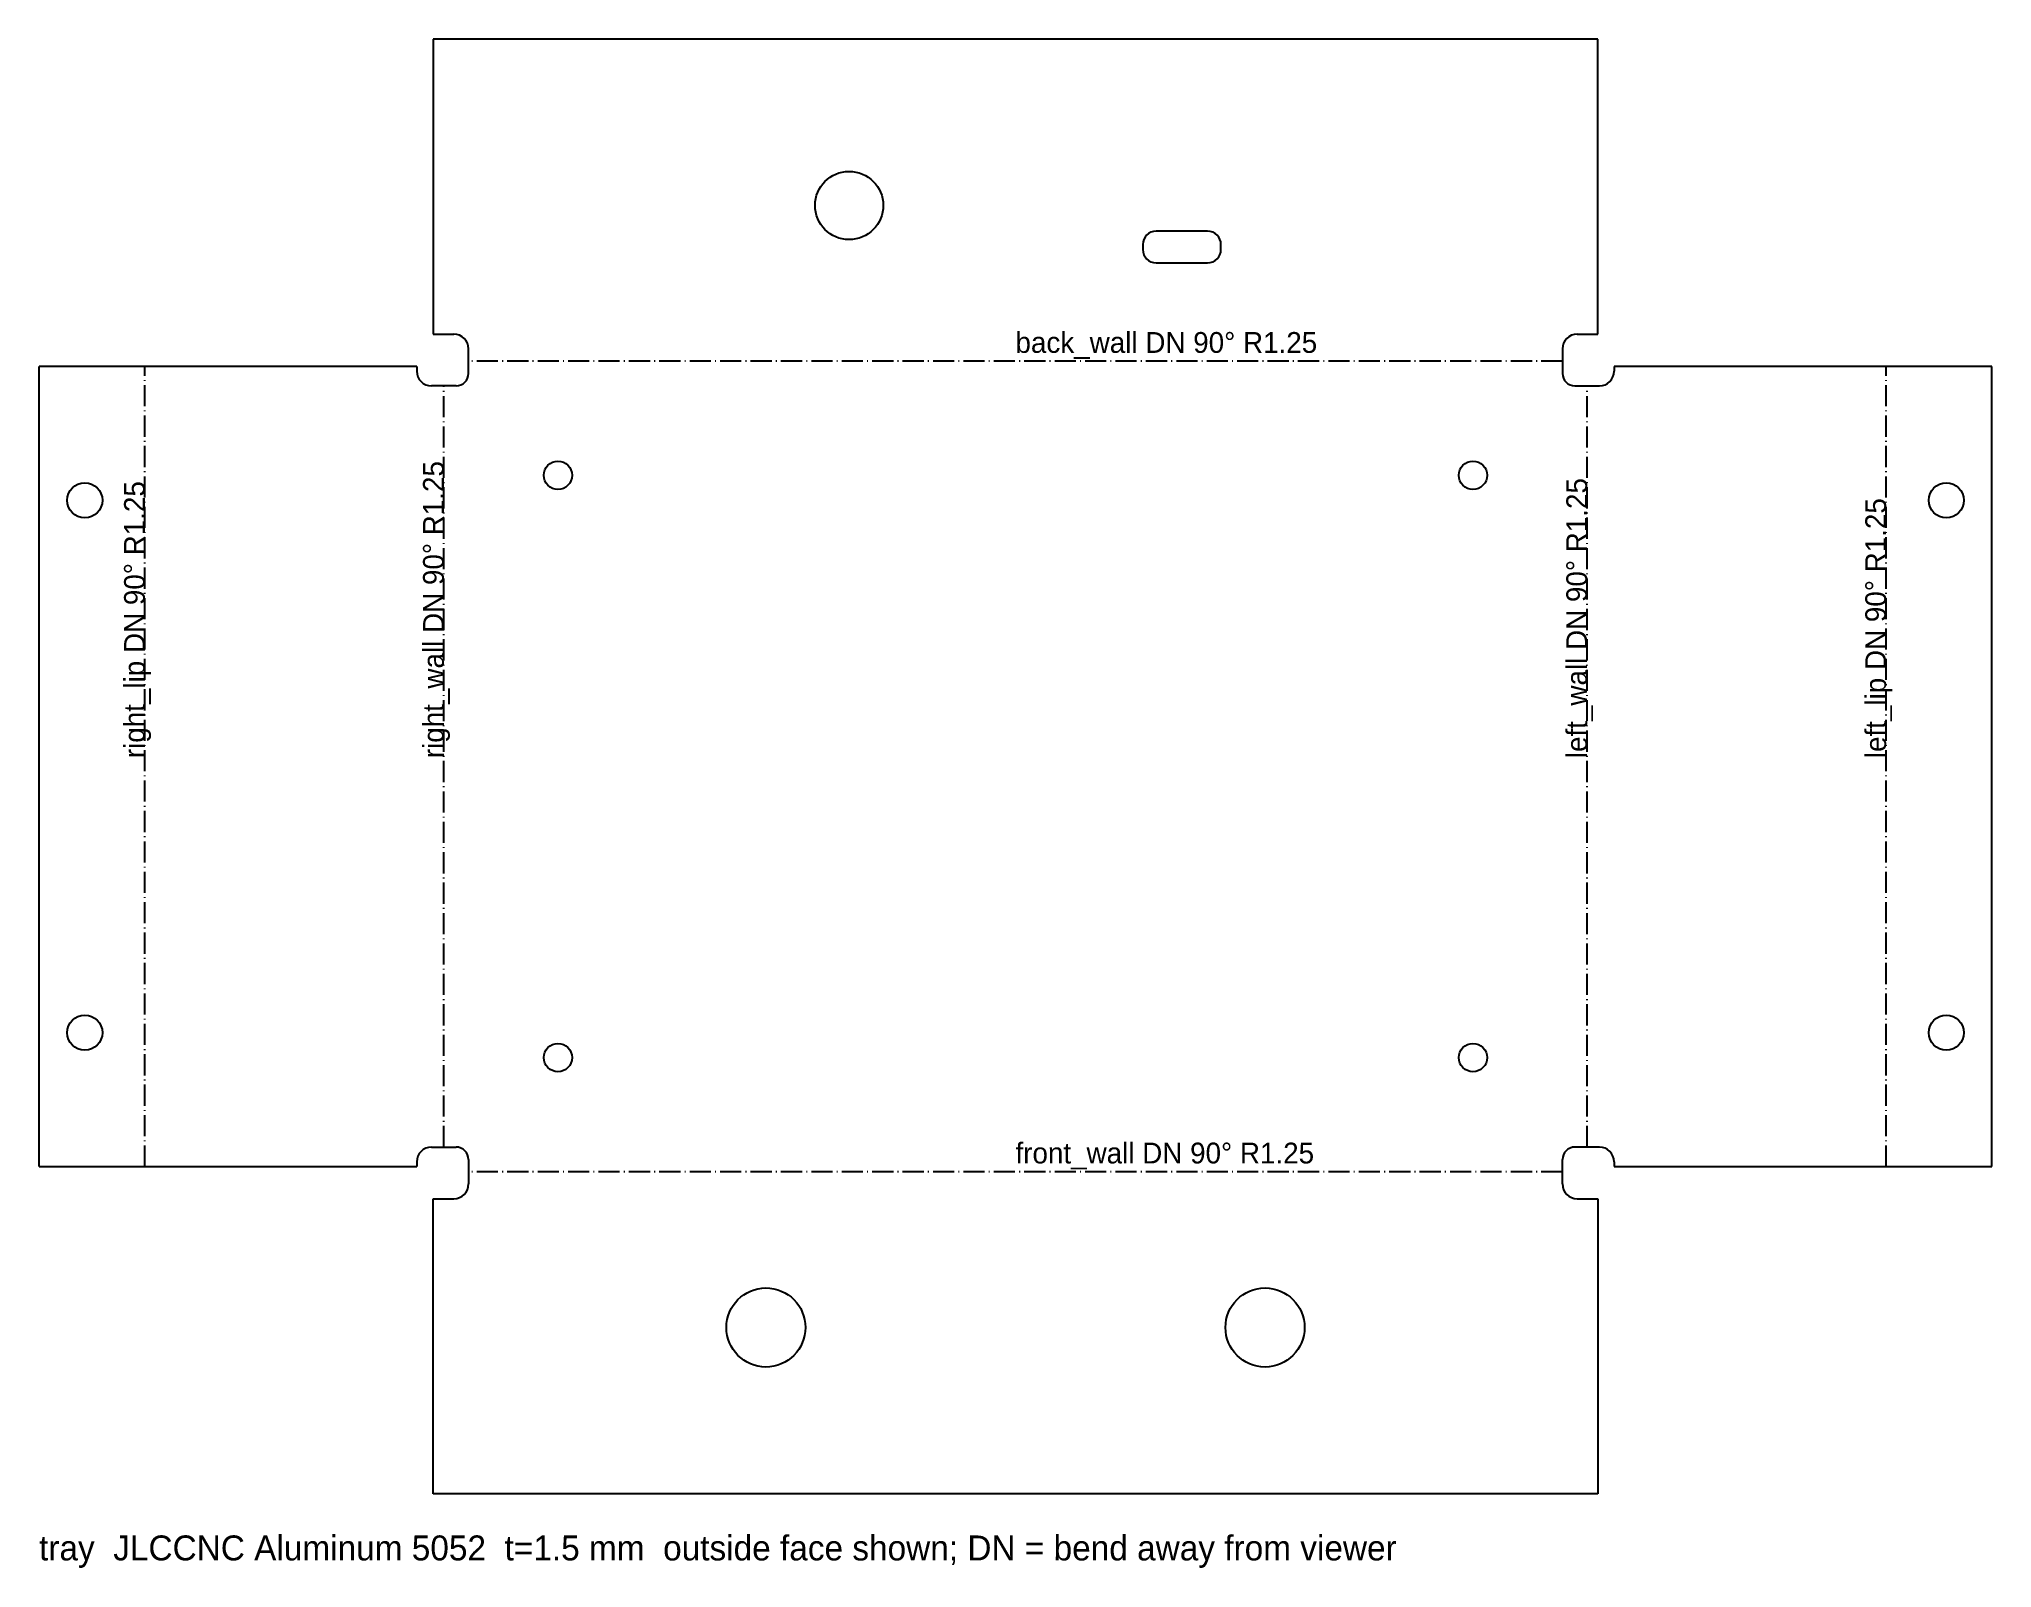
# Model space of a CAD drawing. Header units: millimetres. Extents: x 0 to 235, y -9 to 175.
import ezdxf

# ---------------------------------------------------------------- set-up
doc = ezdxf.new("R2010")
doc.units = ezdxf.units.MM
doc.linetypes.add('DASHDOT', pattern=[3.556, 2.54, -0.508, 0, -0.508])
for name, color, linetype in [('BEND', 1, 'DASHDOT'), ('CUT', 7, 'Continuous'), ('NOTES', 3, 'Continuous')]:
    doc.layers.add(name, color=color, linetype=linetype)

msp = doc.modelspace()

# ---------------------------------------------------------------- linework, layer by layer
at = {"layer": 'BEND'}
for p, q in [((12.72, 39.34), (12.72, 135.54)), ((183.13, 136.16), (51.63, 136.16)), ((222.04, 39.34), (222.04, 135.54)), ((48.66, 41.69), (48.66, 133.19)), ((186.1, 41.69), (186.1, 133.19)), ((183.13, 38.72), (51.63, 38.72))]:
    msp.add_line(p, q, dxfattribs=at)
at = {"layer": 'CUT'}
for p, q in [((187.38, 174.88), (47.38, 174.88)), ((47.38, 174.88), (47.38, 139.41)), ((187.38, 139.41), (187.38, 174.88)), ((140.48, 151.78), (134.28, 151.78)), ((132.68, 150.18), (132.68, 149.58)), ((134.28, 147.98), (140.48, 147.98)), ((142.08, 149.58), (142.08, 150.18)), ((47.38, 139.41), (49.85, 139.41)), ((184.91, 139.41), (187.38, 139.41)), ((51.63, 134.69), (51.63, 137.63)), ((183.13, 137.63), (183.13, 134.69)), ((45.41, 135.54), (0, 135.54)), ((0, 39.34), (0, 135.54)), ((45.41, 135.54), (45.41, 134.97)), ((234.77, 135.54), (189.35, 135.54)), ((189.35, 135.54), (189.35, 134.97)), ((234.77, 39.34), (234.77, 135.54)), ((50.13, 133.19), (47.19, 133.19)), ((184.63, 133.19), (187.57, 133.19)), ((45.41, 39.91), (45.41, 39.34)), ((47.19, 41.69), (50.13, 41.69)), ((51.63, 40.19), (51.63, 37.25)), ((183.13, 37.25), (183.13, 40.19)), ((187.57, 41.69), (184.63, 41.69)), ((189.35, 39.91), (189.35, 39.34)), ((0, 39.34), (45.41, 39.34)), ((189.35, 39.34), (234.77, 39.34)), ((47.38, 35.47), (49.85, 35.47)), ((47.38, 0), (47.38, 35.47)), ((184.91, 35.47), (187.38, 35.47)), ((187.38, 35.47), (187.38, 0)), ((187.38, 0), (47.38, 0))]:
    msp.add_line(p, q, dxfattribs=at)
for centre, radius in [((97.38, 154.88), 4.1), ((62.38, 122.44), 1.7), ((172.38, 122.44), 1.7), ((5.5, 119.44), 2.11), ((229.27, 119.44), 2.11), ((5.5, 55.44), 2.11), ((229.27, 55.44), 2.11), ((62.38, 52.44), 1.7), ((172.38, 52.44), 1.7), ((87.38, 20), 4.75), ((147.38, 20), 4.75)]:
    msp.add_circle(centre, radius, dxfattribs=at)
for centre, radius, start, end in [((134.28, 150.18), 1.6, 90, 180), ((140.48, 150.18), 1.6, 0, 90), ((134.28, 149.58), 1.6, 180, 270), ((140.48, 149.58), 1.6, 270, 360), ((49.85, 137.63), 1.78, 0, 90), ((184.91, 137.63), 1.78, 90, 180), ((47.19, 134.97), 1.78, 180, 270), ((50.13, 134.69), 1.5, 270, 0), ((184.63, 134.69), 1.5, 180, 270), ((187.57, 134.97), 1.78, 270, 0), ((47.19, 39.91), 1.78, 90, 180), ((50.13, 40.19), 1.5, 360, 90), ((184.63, 40.19), 1.5, 90, 180), ((187.57, 39.91), 1.78, 360, 90), ((49.85, 37.25), 1.78, 270, 360), ((184.91, 37.25), 1.78, 180, 270)]:
    msp.add_arc(centre, radius, start, end, dxfattribs=at)

# ---------------------------------------------------------------- texts
at = {"layer": 'NOTES'}
for s, height, p in [('back_wall DN 90° R1.25', 2.5, (117.38, 137.16)), ('front_wall DN 90° R1.25', 2.5, (117.38, 39.72)), ('tray  JLCCNC Aluminum 5052  t=1.5 mm  outside face shown; DN = bend away from viewer', 3, (0, -8))]:
    msp.add_text(s, height=height, dxfattribs=at).set_placement(p)
for s, p in [('right_wall DN 90° R1.25', (48.66, 88.44)), ('right_lip DN 90° R1.25', (12.72, 88.44)), ('left_wall DN 90° R1.25', (186.1, 88.44)), ('left_lip DN 90° R1.25', (222.04, 88.44))]:
    msp.add_text(s, height=2.5, rotation=90, dxfattribs=at).set_placement(p)

doc.saveas('drawing.dxf')
